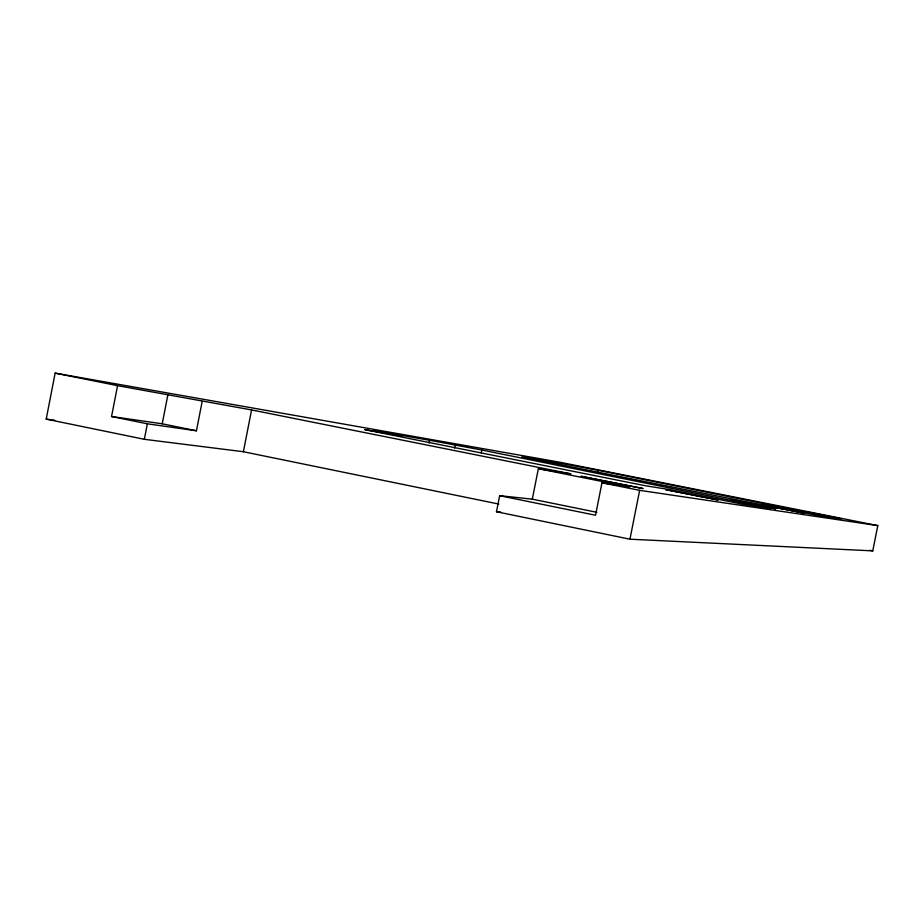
<?xml version="1.0" encoding="UTF-8"?>
<svg xmlns="http://www.w3.org/2000/svg" width="924" height="924" viewBox="0 0 924 924"><rect width="100%" height="100%" fill="white"/><g stroke="black" fill="none" stroke-linecap="round" stroke-linejoin="round"><path stroke-width="1.39" d="M498.879 504.077L243.382 451.732L144.34 439.304L46.2 419.115L55.151 373.134L559.078 462.092L877.8 525.606L872.753 550.866L629.949 539.2L496.488 511.746L499.665 495.68L532.316 499.168L596.858 512.312M202.194 401.339L196.442 430.769L147.366 423.816L111.55 416.516L117.567 385.654L251.571 409.933L570.951 473.885L538.346 468.699L532.316 499.168M144.34 439.304L147.366 423.816M111.55 416.516L162.22 423.793L167.949 394.467M243.382 451.732L251.571 409.933M429.106 442.954L429.637 440.274L481.82 450.023L770.939 508.431L741.637 503.984L669.738 489.616L645.252 485.724L364.761 429.637L402.298 436.174L374.821 430.688L429.637 440.274M454.735 448.071L455.266 445.403M481.265 452.829L481.82 450.023M558.72 465.65L559.251 462.97L598.209 470.281L839.558 518.849L820.616 515.973L747.216 501.951L521.737 456.976L559.251 462.97M597.655 473.1L598.209 470.281M538.346 468.699L629.614 486.983L601.963 482.79L595.541 515.234L499.665 495.68M629.949 539.2L639.639 490.344L877.8 525.606M496.488 511.746L500.785 512.092M46.2 419.115L54.759 420.247M825.721 515.835L841.568 518.895L805.081 511.619L820.882 514.876M755.624 504.989L775.71 508.801L730.942 499.953L749.699 503.811M55.151 373.134L117.567 385.654M601.963 482.79L639.639 490.344M869.934 550.3L872.753 550.866M162.22 423.793L196.442 430.769M804.226 513.167L763.051 505.012L804.226 513.167M717.96 499.976L665.904 489.685L717.96 499.976M642.838 488.507L581.288 476.334L642.838 488.507"/></g></svg>
